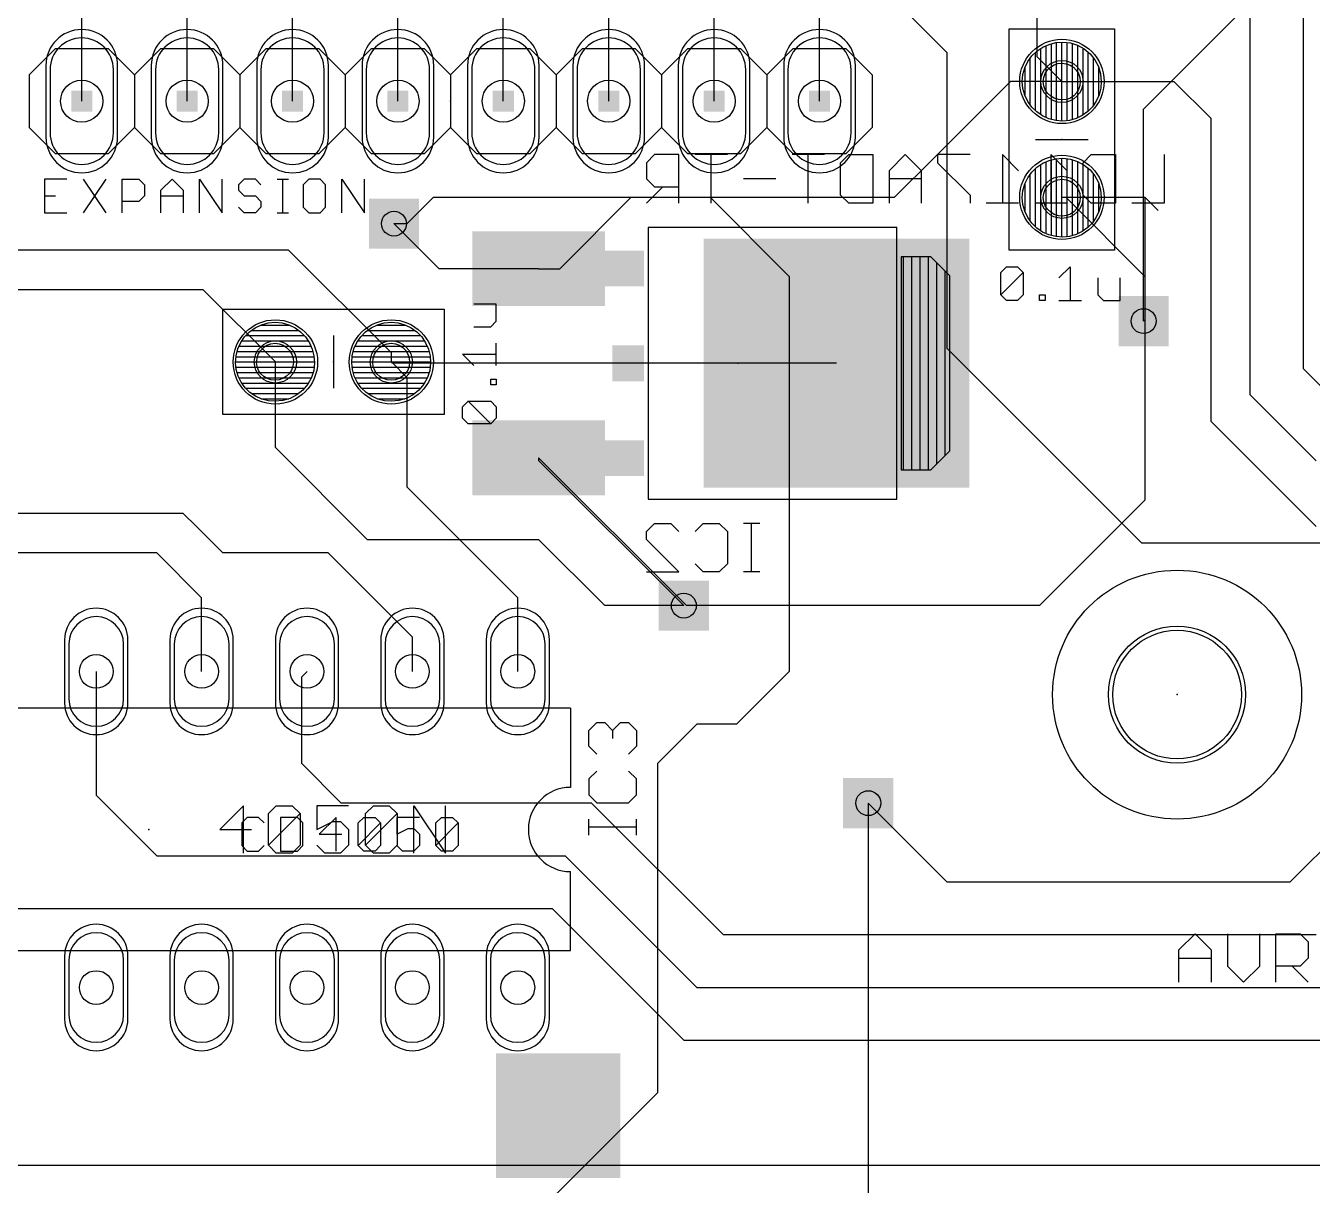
# Model space of a CAD drawing. Extents: x 103 to 286, y -140 to -65.
# Drawn here: x 144.48 to 175.48, y -114.94 to -86.99 of the extents above; entities that cross this region are included whole.
import ezdxf

# ---------------------------------------------------------------- set-up
doc = ezdxf.new("R2010")
doc.units = 0
for name, color, linetype in [('1', 82, 'CONTINUOUS'), ('16', 175, 'CONTINUOUS'), ('17', 2, 'CONTINUOUS'), ('18', 2, 'CONTINUOUS'), ('20', 7, 'CONTINUOUS'), ('21', 253, 'CONTINUOUS'), ('22', 253, 'CONTINUOUS'), ('23', 7, 'CONTINUOUS'), ('24', 7, 'CONTINUOUS'), ('25', 253, 'CONTINUOUS'), ('26', 253, 'CONTINUOUS'), ('27', 253, 'CONTINUOUS'), ('28', 253, 'CONTINUOUS'), ('29', 253, 'CONTINUOUS'), ('30', 253, 'CONTINUOUS'), ('32', 253, 'CONTINUOUS'), ('39', 22, 'CONTINUOUS'), ('40', 175, 'CONTINUOUS'), ('44', 253, 'CONTINUOUS'), ('51', 253, 'CONTINUOUS'), ('52', 253, 'CONTINUOUS')]:
    doc.layers.add(name, color=color, linetype=linetype)

# ---------------------------------------------------------------- blocks, each defined once
blk = doc.blocks.new('ROUNDP')
blk.add_circle((0, 0), 0.5)
blk = doc.blocks.new('RECT')
blk.add_solid([(-0.5, -0.5), (0.5, -0.5), (-0.5, 0.5), (0.5, 0.5)])
blk = doc.blocks.new('LONGP100')
blk.add_lwpolyline([(-0.5, -0.5), (0.5, -0.5, 1), (0.5, 0.5), (-0.5, 0.5, 1)], format="xyb", close=True)
blk = doc.blocks.new('SQUAREV')
blk.add_solid([(-0.5, -0.5), (0.5, -0.5), (-0.5, 0.5), (0.5, 0.5)])

msp = doc.modelspace()

# ---------------------------------------------------------------- linework, layer by layer
at = {"layer": '1'}
for p, q in [((166.685, -87.6351), (165.034, -85.9841)), ((171.4183, -88.9952), (174.0217, -86.3918)), ((166.685, -94.7674), (166.685, -87.6351)), ((171.4183, -94.107), (171.4183, -88.9952)), ((153.67, -91.7575), (154.305, -91.1225)), ((154.305, -91.1225), (160.9725, -91.1225)), ((160.9725, -91.1225), (162.8775, -93.0275)), ((153.3525, -91.7575), (153.67, -91.7575)), ((162.8775, -93.0275), (162.8775, -102.5525)), ((171.3738, -99.4562), (166.685, -94.7674)), ((150.495, -97.155), (150.495, -95.0913)), ((152.7175, -99.3775), (150.495, -97.155)), ((148.2725, -98.7425), (133.6675, -98.7425)), ((148.59, -99.06), (148.2725, -98.7425)), ((149.225, -99.695), (148.59, -99.06)), ((156.845, -99.3775), (152.7175, -99.3775)), ((158.4325, -100.965), (156.845, -99.3775)), ((195.9407, -99.4562), (171.3738, -99.4562)), ((147.6375, -99.695), (130.175, -99.695)), ((148.717, -100.7745), (147.6375, -99.695)), ((151.765, -99.695), (149.225, -99.695)), ((153.797, -101.727), (151.765, -99.695)), ((148.717, -102.5525), (148.717, -100.7745)), ((160.3375, -100.965), (158.4325, -100.965)), ((153.797, -102.5525), (153.797, -101.727)), ((162.8775, -102.5525), (161.6075, -103.8225)), ((160.655, -103.8225), (159.7025, -104.775)), ((161.6075, -103.8225), (160.655, -103.8225)), ((159.7025, -104.775), (159.7025, -112.7125)), ((164.7825, -105.7275), (164.7825, -116.5225)), ((159.7025, -112.7125), (148.59, -123.825))]:
    msp.add_line(p, q, dxfattribs=at)
at = {"layer": '16'}
for p, q in [((175.26, -75.565), (175.26, -95.25)), ((173.99, -95.885), (173.99, -81.915)), ((168.8465, -84.8678), (168.8465, -87.7253)), ((145.8278, -88.8047), (145.8278, -85.0265)), ((148.3678, -88.8047), (148.3678, -85.0265)), ((150.9078, -88.8047), (150.9078, -85.0265)), ((153.4478, -88.8047), (153.4478, -85.0265)), ((155.9878, -88.8047), (155.9878, -85.0265)), ((158.5277, -88.8047), (158.5277, -85.0265)), ((161.0678, -88.8047), (161.0678, -85.0265)), ((163.6078, -88.8047), (163.6078, -85.0265)), ((168.8465, -87.7253), (169.4497, -88.3285)), ((168.2115, -88.3285), (166.37, -90.17)), ((169.4497, -88.3285), (168.2115, -88.3285)), ((169.4497, -88.3285), (172.1485, -88.3285)), ((172.1485, -88.3285), (173.0375, -89.2175)), ((173.0375, -89.2175), (173.0375, -96.52)), ((165.4175, -91.1225), (166.37, -90.17)), ((157.347, -92.843), (159.0675, -91.1225)), ((159.0675, -91.1225), (165.4175, -91.1225)), ((169.4497, -91.1225), (171.45, -91.1225)), ((169.4497, -91.1225), (169.545, -91.1225)), ((169.545, -91.1225), (171.45, -93.0275)), ((171.45, -91.1225), (171.7675, -91.44)), ((171.45, -91.1225), (171.45, -94.0753)), ((154.438, -92.843), (153.3525, -91.7575)), ((150.8125, -92.3925), (141.9225, -92.3925)), ((153.289, -94.869), (150.8125, -92.3925)), ((156.8393, -92.843), (154.438, -92.843)), ((156.8393, -92.843), (157.347, -92.843)), ((171.45, -93.0275), (171.45, -98.425)), ((138.43, -93.345), (148.7488, -93.345)), ((148.7488, -93.345), (150.495, -95.0913)), ((171.45, -94.0753), (171.4183, -94.107)), ((153.289, -95.0913), (153.289, -94.869)), ((153.3208, -95.123), (153.289, -95.0913)), ((153.67, -95.4723), (153.289, -95.0913)), ((164.0192, -95.123), (153.3208, -95.123)), ((153.67, -98.1075), (153.67, -95.4723)), ((175.26, -95.25), (176.2125, -96.2025)), ((174.3075, -96.2025), (173.99, -95.885)), ((175.5775, -97.4725), (174.3075, -96.2025)), ((173.0375, -96.52), (175.5775, -99.06)), ((160.4013, -100.965), (156.8393, -97.403)), ((156.8393, -97.403), (156.8393, -97.4668)), ((156.8393, -97.4668), (160.3375, -100.965)), ((156.337, -100.7745), (153.67, -98.1075)), ((171.45, -98.425), (168.91, -100.965)), ((156.337, -102.5525), (156.337, -100.7745)), ((168.91, -100.965), (160.4013, -100.965)), ((146.177, -102.5525), (146.177, -105.537)), ((151.13, -102.6795), (151.257, -102.5525)), ((151.13, -104.775), (151.13, -102.6795)), ((152.0825, -105.7275), (151.13, -104.775)), ((177.165, -105.41), (174.9425, -107.6325)), ((146.177, -105.537), (147.6375, -106.9975)), ((158.115, -105.7275), (152.0825, -105.7275)), ((161.29, -108.9025), (158.115, -105.7275)), ((166.6875, -107.6325), (164.7825, -105.7275)), ((147.6375, -106.9975), (157.48, -106.9975)), ((157.48, -106.9975), (160.655, -110.1725)), ((174.9425, -107.6325), (166.6875, -107.6325)), ((141.9225, -108.2675), (157.1625, -108.2675)), ((157.1625, -108.2675), (160.3375, -111.4425)), ((175.5775, -108.9025), (161.29, -108.9025)), ((160.655, -110.1725), (176.8475, -110.1725)), ((160.3375, -111.4425), (179.705, -111.4425))]:
    msp.add_line(p, q, dxfattribs=at)
at = {"layer": '20'}
msp.add_circle((172.2247, -103.1113), 1.55, dxfattribs=at)
at = {"layer": '21'}
for p, q in [((168.1798, -92.3925), (168.1798, -87.0585)), ((168.1798, -87.0585), (170.7198, -87.0585)), ((170.7198, -87.0585), (170.7198, -92.3925)), ((145.1928, -87.5348), (144.5577, -88.1698)), ((145.1928, -87.5348), (146.4627, -87.5348)), ((146.4627, -87.5348), (147.0978, -88.1698)), ((147.0978, -88.1698), (147.7328, -87.5348)), ((147.7328, -87.5348), (149.0028, -87.5348)), ((149.0028, -87.5348), (149.6378, -88.1698)), ((149.6378, -88.1698), (150.2728, -87.5348)), ((150.2728, -87.5348), (151.5428, -87.5348)), ((151.5428, -87.5348), (152.1778, -88.1698)), ((152.8127, -87.5348), (152.1778, -88.1698)), ((152.8127, -87.5348), (154.0828, -87.5348)), ((154.0828, -87.5348), (154.7177, -88.1698)), ((154.7177, -88.1698), (155.3528, -87.5348)), ((155.3528, -87.5348), (156.6227, -87.5348)), ((156.6227, -87.5348), (157.2578, -88.1698)), ((157.2578, -88.1698), (157.8928, -87.5348)), ((157.8928, -87.5348), (159.1628, -87.5348)), ((159.1628, -87.5348), (159.7978, -88.1698)), ((160.4327, -87.5348), (159.7978, -88.1698)), ((160.4327, -87.5348), (161.7028, -87.5348)), ((161.7028, -87.5348), (162.3377, -88.1698)), ((162.9728, -87.5348), (162.3377, -88.1698)), ((162.9728, -87.5348), (164.2428, -87.5348)), ((164.2428, -87.5348), (164.8778, -88.1698)), ((144.5577, -88.1698), (144.5577, -89.4398)), ((147.0978, -88.1698), (147.0978, -89.4398)), ((149.6378, -88.1698), (149.6378, -89.4398)), ((152.1778, -88.1698), (152.1778, -89.4398)), ((154.7177, -88.1698), (154.7177, -89.4398)), ((157.2578, -88.1698), (157.2578, -89.4398)), ((159.7978, -88.1698), (159.7978, -89.4398)), ((162.3377, -88.1698), (162.3377, -89.4398)), ((164.8778, -88.1698), (164.8778, -89.4398)), ((144.5577, -89.4398), (145.1928, -90.0748)), ((147.0978, -89.4398), (146.4627, -90.0748)), ((147.7328, -90.0748), (147.0978, -89.4398)), ((149.6378, -89.4398), (149.0028, -90.0748)), ((150.2728, -90.0748), (149.6378, -89.4398)), ((152.1778, -89.4398), (151.5428, -90.0748)), ((152.1778, -89.4398), (152.8127, -90.0748)), ((154.7177, -89.4398), (154.0828, -90.0748)), ((155.3528, -90.0748), (154.7177, -89.4398)), ((157.2578, -89.4398), (156.6227, -90.0748)), ((157.8928, -90.0748), (157.2578, -89.4398)), ((159.7978, -89.4398), (159.1628, -90.0748)), ((159.7978, -89.4398), (160.4327, -90.0748)), ((162.3377, -89.4398), (161.7028, -90.0748)), ((162.3377, -89.4398), (162.9728, -90.0748)), ((164.8778, -89.4398), (164.2428, -90.0748)), ((168.8148, -89.7255), (170.0848, -89.7255)), ((146.4627, -90.0748), (145.1928, -90.0748)), ((149.0028, -90.0748), (147.7328, -90.0748)), ((151.5428, -90.0748), (150.2728, -90.0748)), ((154.0828, -90.0748), (152.8127, -90.0748)), ((156.6227, -90.0748), (155.3528, -90.0748)), ((159.1628, -90.0748), (157.8928, -90.0748)), ((161.7028, -90.0748), (160.4327, -90.0748)), ((164.2428, -90.0748), (162.9728, -90.0748)), ((145.4697, -90.6824), (144.9273, -90.6824)), ((144.9273, -90.6824), (144.9273, -91.4959)), ((145.8628, -90.6824), (146.4052, -91.4959)), ((146.4052, -90.6824), (145.8628, -91.4959)), ((146.7984, -91.4959), (146.7984, -90.6824)), ((146.7984, -90.6824), (147.2051, -90.6824)), ((147.2051, -90.6824), (147.3407, -90.818)), ((147.3407, -90.818), (147.3407, -91.0891)), ((147.7339, -90.9536), (148.005, -90.6824)), ((148.005, -90.6824), (148.2762, -90.9536)), ((148.6694, -91.4959), (148.6694, -90.6824)), ((148.6694, -90.6824), (149.2117, -91.4959)), ((149.2117, -91.4959), (149.2117, -90.6824)), ((149.7405, -90.6824), (149.6049, -90.818)), ((149.6049, -90.818), (149.6049, -90.9536)), ((150.0117, -90.6824), (149.7405, -90.6824)), ((150.1472, -90.818), (150.0117, -90.6824)), ((150.5404, -90.6824), (150.8116, -90.6824)), ((150.676, -91.4959), (150.676, -90.6824)), ((151.2997, -90.6824), (151.1641, -90.818)), ((151.1641, -90.818), (151.1641, -91.3603)), ((151.5709, -90.6824), (151.2997, -90.6824)), ((151.7064, -90.818), (151.5709, -90.6824)), ((151.7064, -91.3603), (151.7064, -90.818)), ((152.0996, -91.4959), (152.0996, -90.6824)), ((152.0996, -90.6824), (152.642, -91.4959)), ((152.642, -91.4959), (152.642, -90.6824)), ((144.9273, -91.0891), (145.1985, -91.0891)), ((147.3407, -91.0891), (147.2051, -91.2247)), ((147.7339, -91.4959), (147.7339, -90.9536)), ((147.7339, -91.0891), (148.2762, -91.0891)), ((148.2762, -90.9536), (148.2762, -91.4959)), ((149.6049, -90.9536), (149.7405, -91.0891)), ((149.7405, -91.0891), (150.0117, -91.0891)), ((150.0117, -91.0891), (150.1472, -91.2247)), ((147.2051, -91.2247), (146.7984, -91.2247)), ((149.7405, -91.4959), (149.6049, -91.3603)), ((150.1472, -91.3603), (150.0117, -91.4959)), ((150.1472, -91.2247), (150.1472, -91.3603)), ((151.1641, -91.3603), (151.2997, -91.4959)), ((151.5709, -91.4959), (151.7064, -91.3603)), ((144.9273, -91.4959), (145.4697, -91.4959)), ((150.0117, -91.4959), (149.7405, -91.4959)), ((150.5404, -91.4959), (150.8116, -91.4959)), ((151.2997, -91.4959), (151.5709, -91.4959)), ((170.7198, -92.3925), (168.1798, -92.3925)), ((167.9753, -92.9312), (168.1109, -92.7957)), ((167.9753, -93.4736), (167.9753, -92.9312)), ((167.9753, -93.4736), (168.5176, -92.9312)), ((168.1109, -92.7957), (168.382, -92.7957)), ((168.382, -92.7957), (168.5176, -92.9312)), ((168.5176, -92.9312), (168.5176, -93.4736)), ((169.3786, -93.0668), (169.6497, -92.7957)), ((169.6497, -92.7957), (169.6497, -93.6092)), ((170.3141, -93.0668), (170.3141, -93.4736)), ((170.8564, -93.6092), (170.8564, -93.0668)), ((168.1109, -93.6092), (167.9753, -93.4736)), ((168.382, -93.6092), (168.1109, -93.6092)), ((168.5176, -93.4736), (168.382, -93.6092)), ((168.9108, -93.6092), (168.9108, -93.4736)), ((168.9108, -93.4736), (169.0464, -93.4736)), ((169.0464, -93.6092), (168.9108, -93.6092)), ((169.0464, -93.4736), (169.0464, -93.6092)), ((169.3786, -93.6092), (169.9209, -93.6092)), ((170.3141, -93.4736), (170.4497, -93.6092)), ((170.4497, -93.6092), (170.8564, -93.6092)), ((149.225, -93.8213), (154.559, -93.8213)), ((149.225, -96.3612), (149.225, -93.8213)), ((154.559, -93.8213), (154.559, -96.3612)), ((155.8188, -93.6998), (155.2765, -93.6998)), ((155.8188, -94.1066), (155.8188, -93.6998)), ((155.2765, -94.2422), (155.6833, -94.2422)), ((155.6833, -94.2422), (155.8188, -94.1066)), ((151.892, -94.4563), (151.892, -95.7263)), ((155.8188, -95.1777), (155.8188, -94.6354)), ((155.2765, -95.1777), (155.0053, -94.9065)), ((155.0053, -94.9065), (155.8188, -94.9065)), ((155.6833, -95.6454), (155.6833, -95.5099)), ((155.6833, -95.5099), (155.8188, -95.5099)), ((155.8188, -95.6454), (155.6833, -95.6454)), ((155.8188, -95.5099), (155.8188, -95.6454)), ((155.0053, -96.1742), (155.1409, -96.0386)), ((155.1409, -96.0386), (155.6833, -96.0386)), ((155.6833, -96.581), (155.1409, -96.0386)), ((155.6833, -96.0386), (155.8188, -96.1742)), ((154.559, -96.3612), (149.225, -96.3612)), ((155.0053, -96.4454), (155.0053, -96.1742)), ((155.8188, -96.1742), (155.8188, -96.4454)), ((155.1409, -96.581), (155.0053, -96.4454)), ((155.6833, -96.581), (155.1409, -96.581)), ((155.8188, -96.4454), (155.6833, -96.581)), ((157.607, -103.4415), (137.287, -103.4415)), ((157.607, -103.4415), (157.607, -105.3465)), ((149.8178, -106.0697), (149.6822, -106.2053)), ((149.6822, -106.2053), (149.6822, -106.7476)), ((150.0889, -106.0697), (149.8178, -106.0697)), ((150.2245, -106.2053), (150.0889, -106.0697)), ((150.6177, -106.0697), (150.6177, -106.8832)), ((151.0245, -106.0697), (150.6177, -106.0697)), ((151.16, -106.2053), (151.0245, -106.0697)), ((151.16, -106.7476), (151.16, -106.2053)), ((151.96, -106.0697), (151.5532, -106.4765)), ((151.96, -106.8832), (151.96, -106.0697)), ((152.4888, -106.2053), (152.6243, -106.0697)), ((152.4888, -106.7476), (152.4888, -106.2053)), ((152.4888, -106.7476), (153.0311, -106.2053)), ((152.6243, -106.0697), (152.8955, -106.0697)), ((152.8955, -106.0697), (153.0311, -106.2053)), ((153.0311, -106.2053), (153.0311, -106.7476)), ((153.9666, -106.0697), (153.4243, -106.0697)), ((153.4243, -106.0697), (153.4243, -106.4765)), ((153.4243, -106.4765), (153.6954, -106.3409)), ((153.6954, -106.3409), (153.831, -106.3409)), ((153.831, -106.3409), (153.9666, -106.4765)), ((154.3598, -106.2053), (154.4954, -106.0697)), ((154.3598, -106.7476), (154.3598, -106.2053)), ((154.3598, -106.7476), (154.9021, -106.2053)), ((154.4954, -106.0697), (154.7665, -106.0697)), ((154.7665, -106.0697), (154.9021, -106.2053)), ((154.9021, -106.2053), (154.9021, -106.7476)), ((151.5532, -106.4765), (152.0956, -106.4765)), ((153.9666, -106.4765), (153.9666, -106.7476)), ((149.6822, -106.7476), (149.8178, -106.8832)), ((149.8178, -106.8832), (150.0889, -106.8832)), ((150.0889, -106.8832), (150.2245, -106.7476)), ((150.6177, -106.8832), (151.0245, -106.8832)), ((151.0245, -106.8832), (151.16, -106.7476)), ((152.6243, -106.8832), (152.4888, -106.7476)), ((152.8955, -106.8832), (152.6243, -106.8832)), ((153.0311, -106.7476), (152.8955, -106.8832)), ((153.5599, -106.8832), (153.4243, -106.7476)), ((153.831, -106.8832), (153.5599, -106.8832)), ((153.9666, -106.7476), (153.831, -106.8832)), ((154.4954, -106.8832), (154.3598, -106.7476)), ((154.7665, -106.8832), (154.4954, -106.8832)), ((154.9021, -106.7476), (154.7665, -106.8832)), ((157.607, -109.2835), (157.607, -107.3785)), ((137.287, -109.2835), (157.607, -109.2835)), ((221.0093, -114.4618), (126.6093, -114.4618))]:
    msp.add_line(p, q, dxfattribs=at)
msp.add_arc((157.607, -106.3625), 1.016, 90, 270, dxfattribs=at)
at = {"layer": '22'}
for p, q in [((165.4746, -91.8464), (159.4803, -91.846)), ((159.4803, -91.846), (159.4803, -98.4)), ((159.4803, -98.4), (165.4746, -98.3996))]:
    msp.add_line(p, q, dxfattribs=at)
at = {"layer": '23'}
for p in [(154.7177, -88.8047), (169.4497, -89.7255), (151.892, -95.0913), (172.2247, -103.1113), (147.447, -106.3625)]:
    msp.add_point(p, dxfattribs=at)
at = {"layer": '24'}
msp.add_point((161.6393, -95.123), dxfattribs=at)
at = {"layer": '25'}
for p, q in [((158.0505, -103.9754), (158.2412, -103.7848)), ((158.2412, -103.7848), (158.4318, -103.7848)), ((158.4318, -103.7848), (158.6225, -103.9754)), ((158.6225, -103.9754), (158.8132, -103.7848)), ((158.8132, -103.7848), (159.0038, -103.7848)), ((159.0038, -103.7848), (159.1945, -103.9754)), ((158.0505, -104.3567), (158.0505, -103.9754)), ((158.6225, -103.9754), (158.6225, -104.1661)), ((159.1945, -103.9754), (159.1945, -104.3567)), ((158.2412, -104.5474), (158.0505, -104.3567)), ((159.1945, -104.3567), (159.0038, -104.5474)), ((158.2412, -104.9541), (158.0505, -105.1448)), ((159.1945, -105.1448), (159.0038, -104.9541)), ((158.0505, -105.1448), (158.0505, -105.5261)), ((159.1945, -105.5261), (159.1945, -105.1448)), ((158.0505, -105.5261), (158.2412, -105.7168)), ((158.2412, -105.7168), (159.0038, -105.7168)), ((159.0038, -105.7168), (159.1945, -105.5261)), ((158.0505, -106.4964), (158.0505, -106.1151)), ((159.1945, -106.3057), (158.0505, -106.3057)), ((159.1945, -106.4964), (159.1945, -106.1151))]:
    msp.add_line(p, q, dxfattribs=at)
at = {"layer": '26'}
for p, q in [((159.4383, -99.1777), (159.6332, -98.9828)), ((159.4383, -99.3726), (159.4383, -99.1777)), ((159.6332, -98.9828), (160.023, -98.9828)), ((160.023, -98.9828), (160.2179, -99.1777)), ((160.6077, -99.1777), (160.8026, -98.9828)), ((160.8026, -98.9828), (161.1924, -98.9828)), ((161.1924, -98.9828), (161.3872, -99.1777)), ((161.3872, -99.1777), (161.3872, -99.9573)), ((162.1668, -98.9828), (161.7771, -98.9828)), ((161.972, -100.1522), (161.972, -98.9828)), ((160.2179, -100.1522), (159.4383, -99.3726)), ((160.8026, -100.1522), (160.6077, -99.9573)), ((161.3872, -99.9573), (161.1924, -100.1522)), ((159.4383, -100.1522), (160.2179, -100.1522)), ((161.1924, -100.1522), (160.8026, -100.1522)), ((162.1668, -100.1522), (161.7771, -100.1522))]:
    msp.add_line(p, q, dxfattribs=at)
at = {"layer": '27'}
for p, q in [((149.7285, -105.79), (149.1565, -106.362)), ((149.7285, -106.934), (149.7285, -105.79)), ((150.3259, -105.9807), (150.5166, -105.79)), ((150.3259, -106.7433), (150.3259, -105.9807)), ((150.3259, -106.7433), (151.0885, -105.9807)), ((150.5166, -105.79), (150.8979, -105.79)), ((150.8979, -105.79), (151.0885, -105.9807)), ((151.0885, -105.9807), (151.0885, -106.7433)), ((152.2579, -105.79), (151.4953, -105.79)), ((151.4953, -105.79), (151.4953, -106.362)), ((152.6647, -105.9807), (152.8554, -105.79)), ((152.6647, -106.7433), (152.6647, -105.9807)), ((152.6647, -106.7433), (153.4273, -105.9807)), ((152.8554, -105.79), (153.2367, -105.79)), ((153.2367, -105.79), (153.4273, -105.9807)), ((153.4273, -105.9807), (153.4273, -106.7433)), ((153.8341, -106.934), (153.8341, -105.79)), ((153.8341, -105.79), (154.5967, -106.934)), ((154.5967, -106.934), (154.5967, -105.79)), ((151.4953, -106.362), (151.8766, -106.1714)), ((151.8766, -106.1714), (152.0673, -106.1714)), ((152.0673, -106.1714), (152.2579, -106.362)), ((149.1565, -106.362), (149.9192, -106.362)), ((152.2579, -106.362), (152.2579, -106.7433)), ((150.5166, -106.934), (150.3259, -106.7433)), ((150.8979, -106.934), (150.5166, -106.934)), ((151.0885, -106.7433), (150.8979, -106.934)), ((151.686, -106.934), (151.4953, -106.7433)), ((152.0673, -106.934), (151.686, -106.934)), ((152.2579, -106.7433), (152.0673, -106.934)), ((152.8554, -106.934), (152.6647, -106.7433)), ((153.2367, -106.934), (152.8554, -106.934)), ((153.4273, -106.7433), (153.2367, -106.934)), ((172.2693, -109.2659), (172.6591, -108.8761)), ((172.6591, -108.8761), (173.0489, -109.2659)), ((173.4387, -108.8761), (173.4387, -109.6557)), ((174.2183, -109.6557), (174.2183, -108.8761)), ((174.6081, -110.0455), (174.6081, -108.8761)), ((174.6081, -108.8761), (175.1928, -108.8761)), ((175.1928, -108.8761), (175.3877, -109.071)), ((175.3877, -109.071), (175.3877, -109.4608)), ((172.2693, -110.0455), (172.2693, -109.2659)), ((173.0489, -109.2659), (173.0489, -110.0455)), ((172.2693, -109.4608), (173.0489, -109.4608)), ((173.4387, -109.6557), (173.8285, -110.0455)), ((173.8285, -110.0455), (174.2183, -109.6557)), ((175.1928, -109.6557), (174.6081, -109.6557)), ((174.9979, -109.6557), (175.3877, -110.0455)), ((175.3877, -109.4608), (175.1928, -109.6557))]:
    msp.add_line(p, q, dxfattribs=at)
at = {"layer": '28'}
for p, q in [((159.6332, -90.0928), (159.4383, -90.2877)), ((160.2179, -90.0928), (159.6332, -90.0928)), ((160.2179, -91.2622), (160.2179, -90.0928)), ((161.3873, -90.0928), (160.6077, -90.0928)), ((160.9975, -91.2622), (160.9975, -90.0928)), ((163.7261, -90.0928), (162.9465, -90.0928)), ((163.3363, -91.2622), (163.3363, -90.0928)), ((164.1159, -90.2877), (164.3108, -90.0928)), ((164.3108, -90.0928), (164.8955, -90.0928)), ((164.8955, -90.0928), (164.8955, -91.2622)), ((165.6751, -90.0928), (165.2853, -90.4826)), ((166.0649, -90.4826), (165.6751, -90.0928)), ((167.2343, -90.0928), (166.4547, -90.0928)), ((166.4547, -90.0928), (166.4547, -90.2877)), ((168.4037, -90.4826), (168.0139, -90.0928)), ((168.0139, -90.0928), (168.0139, -91.2622)), ((169.573, -90.4826), (169.1833, -90.0928)), ((169.1833, -90.0928), (169.1833, -91.2622)), ((169.9629, -90.2877), (170.1578, -90.0928)), ((170.1578, -90.0928), (170.7424, -90.0928)), ((170.7424, -90.0928), (170.7424, -91.2622)), ((171.9118, -90.0928), (171.9118, -91.2622)), ((159.4383, -90.2877), (159.4383, -90.6775)), ((164.1159, -91.0673), (164.1159, -90.2877)), ((165.2853, -90.4826), (165.2853, -91.2622)), ((166.0649, -91.2622), (166.0649, -90.4826)), ((166.4547, -90.2877), (167.2343, -91.0673)), ((169.9629, -91.0673), (169.9629, -90.2877)), ((159.4383, -90.6775), (159.6332, -90.8724)), ((162.5567, -90.6775), (161.7771, -90.6775)), ((166.0649, -90.6775), (165.2853, -90.6775)), ((159.8281, -90.8724), (159.4383, -91.2622)), ((159.6332, -90.8724), (160.2179, -90.8724)), ((164.3108, -91.2622), (164.1159, -91.0673)), ((167.2343, -91.0673), (167.2343, -91.2622)), ((170.1578, -91.2622), (169.9629, -91.0673)), ((164.8955, -91.2622), (164.3108, -91.2622)), ((168.4037, -91.2622), (167.6241, -91.2622)), ((169.573, -91.2622), (168.7935, -91.2622)), ((170.7424, -91.2622), (170.1578, -91.2622)), ((171.9118, -91.2622), (171.1322, -91.2622))]:
    msp.add_line(p, q, dxfattribs=at)
at = {"layer": '29'}
for p, q in [((169.1006, -88.0524), (169.1729, -87.9824)), ((169.1729, -87.9824), (169.2591, -87.9303)), ((169.1958, -88.6935), (169.1958, -87.9686)), ((169.2591, -87.9303), (169.3546, -87.8987)), ((169.3228, -88.7535), (169.3228, -87.9092)), ((169.3546, -87.8987), (169.4549, -87.8891)), ((169.4497, -88.7742), (169.4497, -87.8896)), ((169.4549, -87.8891), (169.5523, -87.9009)), ((169.5523, -87.9009), (169.6446, -87.9341)), ((169.5768, -88.7566), (169.5768, -87.9097)), ((169.6446, -87.9341), (169.7272, -87.987)), ((169.7038, -88.6942), (169.7038, -87.972)), ((169.7272, -87.987), (169.796, -88.057)), ((168.9977, -88.331), (169.0107, -88.2312)), ((169.0117, -88.4322), (168.9977, -88.331)), ((169.0107, -88.2312), (169.0456, -88.1367)), ((169.0456, -88.1367), (169.1006, -88.0524)), ((169.0687, -88.5592), (169.0687, -88.1012)), ((169.796, -88.057), (169.8475, -88.1405)), ((169.8307, -88.5539), (169.8307, -88.1133)), ((169.8475, -88.1405), (169.8791, -88.2334)), ((169.8791, -88.2334), (169.8893, -88.331)), ((169.8893, -88.331), (169.8806, -88.4279)), ((169.0478, -88.5277), (169.0117, -88.4322)), ((169.1043, -88.6128), (169.0478, -88.5277)), ((169.1783, -88.6831), (169.1043, -88.6128)), ((169.8008, -88.604), (169.7337, -88.6744)), ((169.8507, -88.5205), (169.8008, -88.604)), ((169.8806, -88.4279), (169.8507, -88.5205)), ((169.2661, -88.7353), (169.1783, -88.6831)), ((169.3633, -88.7666), (169.2661, -88.7353)), ((169.4651, -88.7755), (169.3633, -88.7666)), ((169.5615, -88.7624), (169.4651, -88.7755)), ((169.6525, -88.7281), (169.5615, -88.7624)), ((169.7337, -88.6744), (169.6525, -88.7281)), ((169.1006, -90.8515), (169.1729, -90.7815)), ((169.1729, -90.7815), (169.2591, -90.7294)), ((169.1958, -91.4926), (169.1958, -90.7677)), ((169.2591, -90.7294), (169.3546, -90.6978)), ((169.3228, -91.5526), (169.3228, -90.7083)), ((169.3546, -90.6978), (169.4549, -90.6882)), ((169.4497, -91.5733), (169.4497, -90.6887)), ((169.4549, -90.6882), (169.5523, -90.7)), ((169.5523, -90.7), (169.6446, -90.7332)), ((169.5768, -91.5557), (169.5768, -90.7088)), ((169.6446, -90.7332), (169.7272, -90.7861)), ((169.7038, -91.4933), (169.7038, -90.7711)), ((169.7272, -90.7861), (169.796, -90.8561)), ((168.9977, -91.1301), (169.0107, -91.0303)), ((169.0117, -91.2313), (168.9977, -91.1301)), ((169.0107, -91.0303), (169.0456, -90.9358)), ((169.0456, -90.9358), (169.1006, -90.8515)), ((169.0687, -91.3583), (169.0687, -90.9003)), ((169.796, -90.8561), (169.8475, -90.9396)), ((169.8307, -91.353), (169.8307, -90.9124)), ((169.8475, -90.9396), (169.8791, -91.0325)), ((169.8791, -91.0325), (169.8893, -91.1301)), ((169.8893, -91.1301), (169.8806, -91.227)), ((169.0478, -91.3268), (169.0117, -91.2313)), ((169.1043, -91.4119), (169.0478, -91.3268)), ((169.1783, -91.4822), (169.1043, -91.4119)), ((169.8008, -91.4031), (169.7337, -91.4735)), ((169.8507, -91.3196), (169.8008, -91.4031)), ((169.8806, -91.227), (169.8507, -91.3196)), ((169.2661, -91.5344), (169.1783, -91.4822)), ((169.3633, -91.5657), (169.2661, -91.5344)), ((169.4651, -91.5746), (169.3633, -91.5657)), ((169.5615, -91.5615), (169.4651, -91.5746)), ((169.6525, -91.5272), (169.5615, -91.5615)), ((169.7337, -91.4735), (169.6525, -91.5272)), ((150.0831, -94.9076), (150.1353, -94.8198)), ((150.1249, -94.8373), (150.8498, -94.8373)), ((150.1353, -94.8198), (150.2056, -94.7458)), ((150.2056, -94.7458), (150.2907, -94.6893)), ((150.2592, -94.7103), (150.7172, -94.7103)), ((150.2907, -94.6893), (150.3862, -94.6532)), ((150.3862, -94.6532), (150.4874, -94.6393)), ((150.4874, -94.6393), (150.5872, -94.6522)), ((150.5872, -94.6522), (150.6817, -94.6871)), ((150.6817, -94.6871), (150.766, -94.7421)), ((150.766, -94.7421), (150.836, -94.8144)), ((150.836, -94.8144), (150.8881, -94.9006)), ((152.8822, -94.9076), (152.9344, -94.8198)), ((152.924, -94.8373), (153.6489, -94.8373)), ((152.9344, -94.8198), (153.0047, -94.7458)), ((153.0047, -94.7458), (153.0898, -94.6893)), ((153.0583, -94.7103), (153.5163, -94.7103)), ((153.0898, -94.6893), (153.1853, -94.6532)), ((153.1853, -94.6532), (153.2865, -94.6393)), ((153.2865, -94.6393), (153.3863, -94.6522)), ((153.3863, -94.6522), (153.4808, -94.6871)), ((153.4808, -94.6871), (153.5651, -94.7421)), ((153.5651, -94.7421), (153.6351, -94.8144)), ((153.6351, -94.8144), (153.6872, -94.9006)), ((150.0429, -95.1065), (150.0518, -95.0048)), ((150.056, -95.203), (150.0429, -95.1065)), ((150.0442, -95.0913), (150.9288, -95.0913)), ((150.0518, -95.0048), (150.0831, -94.9076)), ((150.0649, -94.9643), (150.9092, -94.9643)), ((150.8881, -94.9006), (150.9197, -94.9961)), ((150.9293, -95.0964), (150.9175, -95.1938)), ((150.9197, -94.9961), (150.9293, -95.0964)), ((152.842, -95.1065), (152.8509, -95.0048)), ((152.8551, -95.203), (152.842, -95.1065)), ((152.8433, -95.0913), (153.7279, -95.0913)), ((152.8509, -95.0048), (152.8822, -94.9076)), ((152.864, -94.9643), (153.7083, -94.9643)), ((153.6872, -94.9006), (153.7188, -94.9961)), ((153.7284, -95.0964), (153.7166, -95.1938)), ((153.7188, -94.9961), (153.7284, -95.0964)), ((150.0903, -95.294), (150.056, -95.203)), ((150.0618, -95.2182), (150.9087, -95.2182)), ((150.144, -95.3752), (150.0903, -95.294)), ((150.1242, -95.3453), (150.8464, -95.3453)), ((150.2144, -95.4423), (150.144, -95.3752)), ((150.2979, -95.4922), (150.2144, -95.4423)), ((150.2645, -95.4723), (150.7051, -95.4723)), ((150.3905, -95.5221), (150.2979, -95.4922)), ((150.6779, -95.489), (150.585, -95.5206)), ((150.7614, -95.4375), (150.6779, -95.489)), ((150.8314, -95.3687), (150.7614, -95.4375)), ((150.8843, -95.2861), (150.8314, -95.3687)), ((150.9175, -95.1938), (150.8843, -95.2861)), ((152.8894, -95.294), (152.8551, -95.203)), ((152.8609, -95.2182), (153.7078, -95.2182)), ((152.9431, -95.3752), (152.8894, -95.294)), ((152.9233, -95.3453), (153.6455, -95.3453)), ((153.0135, -95.4423), (152.9431, -95.3752)), ((153.097, -95.4922), (153.0135, -95.4423)), ((153.0636, -95.4723), (153.5042, -95.4723)), ((153.1896, -95.5221), (153.097, -95.4922)), ((153.477, -95.489), (153.3841, -95.5206)), ((153.5605, -95.4375), (153.477, -95.489)), ((153.6305, -95.3687), (153.5605, -95.4375)), ((153.6834, -95.2861), (153.6305, -95.3687)), ((153.7166, -95.1938), (153.6834, -95.2861)), ((150.4874, -95.5307), (150.3905, -95.5221)), ((150.585, -95.5206), (150.4874, -95.5307)), ((153.2865, -95.5307), (153.1896, -95.5221)), ((153.3841, -95.5206), (153.2865, -95.5307))]:
    msp.add_line(p, q, dxfattribs=at)
msp.add_circle((172.2247, -103.1113), 1.6516, dxfattribs=at)
at = {"layer": '30'}
for p, q in [((169.1396, -87.4343), (169.3025, -87.3932)), ((169.1958, -89.2442), (169.1958, -87.4202)), ((169.3025, -87.3932), (169.4702, -87.381)), ((169.3228, -89.2725), (169.3228, -87.3917)), ((169.4497, -89.2821), (169.4497, -87.3825)), ((169.4702, -87.381), (169.6528, -87.401)), ((169.5768, -89.2724), (169.5768, -87.3927)), ((169.6528, -87.401), (169.8281, -87.4562)), ((169.7038, -89.2464), (169.7038, -87.417)), ((168.6283, -87.8509), (168.7267, -87.7146)), ((168.7267, -87.7146), (168.8472, -87.5975)), ((168.8148, -89.0355), (168.8148, -87.6291)), ((168.8472, -87.5975), (168.9863, -87.5032)), ((168.9418, -89.1312), (168.9418, -87.5334)), ((168.9863, -87.5032), (169.1396, -87.4343)), ((169.0687, -89.1983), (169.0687, -87.4661)), ((169.8281, -87.4562), (169.9892, -87.5446)), ((169.8307, -89.2021), (169.8307, -87.4577)), ((169.9578, -89.1359), (169.9578, -87.5273)), ((169.9892, -87.5446), (170.13, -87.6627)), ((170.0848, -89.04), (170.0848, -87.6247)), ((170.13, -87.6627), (170.245, -87.806)), ((168.5092, -88.1638), (168.5551, -88.0021)), ((168.5551, -88.0021), (168.6283, -87.8509)), ((168.5608, -88.6736), (168.5608, -87.9904)), ((168.6877, -88.896), (168.6877, -87.7685)), ((170.2117, -88.8977), (170.2117, -87.7646)), ((170.245, -87.806), (170.3299, -87.969)), ((170.3299, -87.969), (170.3813, -88.1454)), ((170.3388, -88.6648), (170.3388, -87.9995)), ((168.4922, -88.331), (168.5092, -88.1638)), ((168.5088, -88.4982), (168.4922, -88.331)), ((170.3813, -88.1454), (170.3973, -88.3285)), ((170.3973, -88.3285), (170.3851, -88.4923)), ((168.5542, -88.66), (168.5088, -88.4982)), ((168.627, -88.8114), (168.5542, -88.66)), ((170.3447, -88.6515), (170.2773, -88.8013)), ((170.3851, -88.4923), (170.3447, -88.6515)), ((168.725, -88.9479), (168.627, -88.8114)), ((168.8453, -89.0653), (168.725, -88.9479)), ((170.1849, -88.9371), (170.0703, -89.0548)), ((170.2773, -88.8013), (170.1849, -88.9371)), ((168.984, -89.16), (168.8453, -89.0653)), ((169.1372, -89.2292), (168.984, -89.16)), ((169.3, -89.2708), (169.1372, -89.2292)), ((169.4676, -89.2834), (169.3, -89.2708)), ((169.631, -89.2669), (169.4676, -89.2834)), ((169.7891, -89.2223), (169.631, -89.2669)), ((169.937, -89.1509), (169.7891, -89.2223)), ((170.0703, -89.0548), (169.937, -89.1509)), ((169.1396, -90.2334), (169.3025, -90.1923)), ((169.1958, -92.0433), (169.1958, -90.2193)), ((169.3025, -90.1923), (169.4702, -90.1801)), ((169.3228, -92.0716), (169.3228, -90.1908)), ((169.4497, -92.0812), (169.4497, -90.1816)), ((169.4702, -90.1801), (169.6528, -90.2001)), ((169.5768, -92.0715), (169.5768, -90.1917)), ((169.6528, -90.2001), (169.8281, -90.2553)), ((169.7038, -92.0455), (169.7038, -90.2161)), ((168.6283, -90.65), (168.7267, -90.5137)), ((168.7267, -90.5137), (168.8472, -90.3966)), ((168.8148, -91.8346), (168.8148, -90.4282)), ((168.8472, -90.3966), (168.9863, -90.3023)), ((168.9418, -91.9303), (168.9418, -90.3325)), ((168.9863, -90.3023), (169.1396, -90.2334)), ((169.0687, -91.9974), (169.0687, -90.2652)), ((169.8281, -90.2553), (169.9892, -90.3437)), ((169.8307, -92.0012), (169.8307, -90.2568)), ((169.9578, -91.935), (169.9578, -90.3264)), ((169.9892, -90.3437), (170.13, -90.4618)), ((170.0848, -91.8391), (170.0848, -90.4238)), ((170.13, -90.4618), (170.245, -90.6051)), ((168.5092, -90.9629), (168.5551, -90.8012)), ((168.5551, -90.8012), (168.6283, -90.65)), ((168.5608, -91.4727), (168.5608, -90.7895)), ((168.6877, -91.6951), (168.6877, -90.5676)), ((170.2117, -91.6968), (170.2117, -90.5637)), ((170.245, -90.6051), (170.3299, -90.7681)), ((170.3299, -90.7681), (170.3813, -90.9445)), ((170.3388, -91.4639), (170.3388, -90.7986)), ((168.4922, -91.1301), (168.5092, -90.9629)), ((168.5088, -91.2973), (168.4922, -91.1301)), ((170.3813, -90.9445), (170.3973, -91.1276)), ((170.3973, -91.1276), (170.3851, -91.2914)), ((168.5542, -91.4591), (168.5088, -91.2973)), ((168.627, -91.6105), (168.5542, -91.4591)), ((170.3447, -91.4506), (170.2773, -91.6004)), ((170.3851, -91.2914), (170.3447, -91.4506)), ((168.725, -91.747), (168.627, -91.6105)), ((168.8453, -91.8644), (168.725, -91.747)), ((170.1849, -91.7362), (170.0703, -91.8539)), ((170.2773, -91.6004), (170.1849, -91.7362)), ((168.984, -91.9591), (168.8453, -91.8644)), ((169.1372, -92.0283), (168.984, -91.9591)), ((169.3, -92.0699), (169.1372, -92.0283)), ((169.4676, -92.0825), (169.3, -92.0699)), ((169.631, -92.066), (169.4676, -92.0825)), ((169.7891, -92.0214), (169.631, -92.066)), ((169.937, -91.95), (169.7891, -92.0214)), ((170.0703, -91.8539), (169.937, -91.95)), ((150.007, -94.2685), (150.1584, -94.1957)), ((150.1448, -94.2023), (150.828, -94.2023)), ((150.1584, -94.1957), (150.3202, -94.1503)), ((150.3202, -94.1503), (150.4874, -94.1337)), ((150.4874, -94.1337), (150.6546, -94.1507)), ((150.6546, -94.1507), (150.8163, -94.1966)), ((150.8163, -94.1966), (150.9675, -94.2698)), ((152.8061, -94.2685), (152.9575, -94.1957)), ((152.9439, -94.2023), (153.6271, -94.2023)), ((152.9575, -94.1957), (153.1193, -94.1503)), ((153.1193, -94.1503), (153.2865, -94.1337)), ((153.2865, -94.1337), (153.4537, -94.1507)), ((153.4537, -94.1507), (153.6154, -94.1966)), ((153.6154, -94.1966), (153.7666, -94.2698)), ((149.6584, -94.6255), (149.7531, -94.4868)), ((149.7531, -94.4868), (149.8705, -94.3665)), ((149.7829, -94.4563), (151.1893, -94.4563)), ((149.8705, -94.3665), (150.007, -94.2685)), ((149.9224, -94.3293), (151.0499, -94.3293)), ((150.9675, -94.2698), (151.1038, -94.3682)), ((151.1038, -94.3682), (151.2209, -94.4887)), ((151.2209, -94.4887), (151.3153, -94.6278)), ((152.4575, -94.6255), (152.5522, -94.4868)), ((152.5522, -94.4868), (152.6696, -94.3665)), ((152.582, -94.4563), (153.9884, -94.4563)), ((152.6696, -94.3665), (152.8061, -94.2685)), ((152.7215, -94.3293), (153.849, -94.3293)), ((153.7666, -94.2698), (153.9029, -94.3682)), ((153.9029, -94.3682), (154.02, -94.4887)), ((154.02, -94.4887), (154.1144, -94.6278)), ((149.5476, -94.9415), (149.5892, -94.7787)), ((149.5742, -94.8373), (151.3982, -94.8373)), ((149.5892, -94.7787), (149.6584, -94.6255)), ((149.6201, -94.7103), (151.3523, -94.7103)), ((149.6872, -94.5833), (151.285, -94.5833)), ((151.3153, -94.6278), (151.3841, -94.7811)), ((151.3841, -94.7811), (151.4252, -94.944)), ((152.3467, -94.9415), (152.3883, -94.7787)), ((152.3733, -94.8373), (154.1973, -94.8373)), ((152.3883, -94.7787), (152.4575, -94.6255)), ((152.4192, -94.7103), (154.1514, -94.7103)), ((152.4863, -94.5833), (154.0841, -94.5833)), ((154.1144, -94.6278), (154.1832, -94.7811)), ((154.1832, -94.7811), (154.2243, -94.944)), ((149.535, -95.1091), (149.5476, -94.9415)), ((149.5515, -95.2725), (149.535, -95.1091)), ((149.5363, -95.0913), (151.4359, -95.0913)), ((149.5459, -94.9643), (151.4267, -94.9643)), ((151.4374, -95.1117), (151.4174, -95.2943)), ((151.4252, -94.944), (151.4374, -95.1117)), ((152.3341, -95.1091), (152.3467, -94.9415)), ((152.3506, -95.2725), (152.3341, -95.1091)), ((152.3354, -95.0913), (154.235, -95.0913)), ((152.345, -94.9643), (154.2258, -94.9643)), ((154.2365, -95.1117), (154.2165, -95.2943)), ((154.2243, -94.944), (154.2365, -95.1117)), ((149.546, -95.2182), (151.4257, -95.2182)), ((149.5961, -95.4306), (149.5515, -95.2725)), ((149.572, -95.3453), (151.4014, -95.3453)), ((149.6675, -95.5785), (149.5961, -95.4306)), ((149.6163, -95.4723), (151.3607, -95.4723)), ((151.3622, -95.4696), (151.2738, -95.6307)), ((151.4174, -95.2943), (151.3622, -95.4696)), ((152.3451, -95.2182), (154.2249, -95.2182)), ((152.3952, -95.4306), (152.3506, -95.2725)), ((152.3711, -95.3453), (154.2005, -95.3453)), ((152.4666, -95.5785), (152.3952, -95.4306)), ((152.4154, -95.4723), (154.1598, -95.4723)), ((154.1613, -95.4696), (154.0729, -95.6307)), ((154.2165, -95.2943), (154.1613, -95.4696)), ((149.7636, -95.7118), (149.6675, -95.5785)), ((149.6825, -95.5992), (151.2911, -95.5992)), ((149.8813, -95.8264), (149.7636, -95.7118)), ((149.7784, -95.7263), (151.1937, -95.7263)), ((151.1557, -95.7715), (151.0124, -95.8865)), ((151.2738, -95.6307), (151.1557, -95.7715)), ((152.5627, -95.7118), (152.4666, -95.5785)), ((152.4816, -95.5992), (154.0902, -95.5992)), ((152.6804, -95.8264), (152.5627, -95.7118)), ((152.5775, -95.7263), (153.9928, -95.7263)), ((153.9548, -95.7715), (153.8115, -95.8865)), ((154.0729, -95.6307), (153.9548, -95.7715)), ((150.0171, -95.9188), (149.8813, -95.8264)), ((149.9207, -95.8533), (151.0538, -95.8533)), ((150.1669, -95.9862), (150.0171, -95.9188)), ((150.1536, -95.9802), (150.8189, -95.9802)), ((150.3261, -96.0266), (150.1669, -95.9862)), ((150.4899, -96.0388), (150.3261, -96.0266)), ((150.673, -96.0228), (150.4899, -96.0388)), ((150.8494, -95.9714), (150.673, -96.0228)), ((151.0124, -95.8865), (150.8494, -95.9714)), ((152.8162, -95.9188), (152.6804, -95.8264)), ((152.7198, -95.8533), (153.8529, -95.8533)), ((152.966, -95.9862), (152.8162, -95.9188)), ((152.9527, -95.9802), (153.618, -95.9802)), ((153.1252, -96.0266), (152.966, -95.9862)), ((153.289, -96.0388), (153.1252, -96.0266)), ((153.4721, -96.0228), (153.289, -96.0388)), ((153.6485, -95.9714), (153.4721, -96.0228)), ((153.8115, -95.8865), (153.6485, -95.9714))]:
    msp.add_line(p, q, dxfattribs=at)
msp.add_circle((172.2247, -103.1113), 1.6516, dxfattribs=at)
at = {"layer": '39'}
msp.add_circle((172.2247, -103.1113), 3, dxfattribs=at)
at = {"layer": '40'}
msp.add_circle((172.2247, -103.1113), 3, dxfattribs=at)
at = {"layer": '44'}
for centre, radius in [((169.4497, -88.3285), 0.508), ((145.8278, -88.8047), 0.508), ((148.3678, -88.8047), 0.508), ((150.9078, -88.8047), 0.508), ((153.4478, -88.8047), 0.508), ((155.9878, -88.8047), 0.508), ((158.5277, -88.8047), 0.508), ((161.0678, -88.8047), 0.508), ((163.6078, -88.8047), 0.508), ((169.4497, -91.1225), 0.508), ((153.3525, -91.7575), 0.3), ((171.4183, -94.107), 0.3), ((150.495, -95.0913), 0.508), ((153.289, -95.0913), 0.508), ((160.3375, -100.965), 0.3), ((146.177, -102.5525), 0.4064), ((148.717, -102.5525), 0.4064), ((151.257, -102.5525), 0.4064), ((153.797, -102.5525), 0.4064), ((156.337, -102.5525), 0.4064), ((164.7825, -105.7275), 0.3), ((146.177, -110.1725), 0.4064), ((148.717, -110.1725), 0.4064), ((151.257, -110.1725), 0.4064), ((153.797, -110.1725), 0.4064), ((156.337, -110.1725), 0.4064)]:
    msp.add_circle(centre, radius, dxfattribs=at)
at = {"layer": '52'}
for p, q in [((165.4743, -98.4), (165.4738, -91.8456)), ((166.2875, -92.5576), (165.5763, -92.5576)), ((165.5763, -92.5576), (165.5763, -97.6884)), ((166.2875, -92.5576), (165.5763, -92.5576)), ((165.5763, -92.5576), (165.5763, -97.6884)), ((165.6353, -97.6884), (165.6353, -92.5576)), ((165.835, -97.6884), (165.835, -92.5576)), ((166.0349, -97.6884), (166.0349, -92.5576)), ((166.2347, -97.6884), (166.2347, -92.5576)), ((166.7447, -93.0148), (166.2875, -92.5576)), ((166.7447, -93.0148), (166.2875, -92.5576)), ((166.4344, -97.5414), (166.4344, -92.7046)), ((166.6343, -97.3416), (166.6343, -92.9044)), ((166.7447, -97.2312), (166.7447, -93.0148)), ((166.7447, -97.2312), (166.7447, -93.0148)), ((166.2875, -97.6884), (166.7447, -97.2312)), ((166.2875, -97.6884), (166.7447, -97.2312)), ((165.5763, -97.6884), (166.2875, -97.6884)), ((165.5763, -97.6884), (166.2875, -97.6884))]:
    msp.add_line(p, q, dxfattribs=at)

# ---------------------------------------------------------------- block references
at = {"layer": '16', "rotation": 90}
for p, xscale, yscale in [((156.8393, -92.843), 1.6, 3), ((164.0192, -95.123), 5.8, 6.2), ((156.8393, -97.403), 1.6, 3)]:
    msp.add_blockref('RECT', p, dxfattribs=dict(at, xscale=xscale, yscale=yscale))
at = {"layer": '17'}
for name, p, xscale, yscale, rotation in [('LONGP100', (145.8278, -88.8047), 1.524, 1.524, 90), ('LONGP100', (145.8278, -88.8047), 1.524, 1.524, 90), ('LONGP100', (148.3678, -88.8047), 1.524, 1.524, 90), ('LONGP100', (148.3678, -88.8047), 1.524, 1.524, 90), ('LONGP100', (150.9078, -88.8047), 1.524, 1.524, 90), ('LONGP100', (150.9078, -88.8047), 1.524, 1.524, 90), ('LONGP100', (153.4478, -88.8047), 1.524, 1.524, 90), ('LONGP100', (153.4478, -88.8047), 1.524, 1.524, 90), ('LONGP100', (155.9878, -88.8047), 1.524, 1.524, 90), ('LONGP100', (155.9878, -88.8047), 1.524, 1.524, 90), ('LONGP100', (158.5277, -88.8047), 1.524, 1.524, 90), ('LONGP100', (158.5277, -88.8047), 1.524, 1.524, 90), ('LONGP100', (161.0678, -88.8047), 1.524, 1.524, 90), ('LONGP100', (161.0678, -88.8047), 1.524, 1.524, 90), ('LONGP100', (163.6078, -88.8047), 1.524, 1.524, 90), ('LONGP100', (163.6078, -88.8047), 1.524, 1.524, 90), ('ROUNDP', (169.4497, -88.3285), 2.032, 2.032, 90), ('ROUNDP', (169.4497, -88.3285), 2.032, 2.032, 90), ('ROUNDP', (169.4497, -91.1225), 2.032, 2.032, 90), ('ROUNDP', (169.4497, -91.1225), 2.032, 2.032, 90), ('LONGP100', (146.177, -102.5525), 1.3208, 1.3208, 270), ('LONGP100', (146.177, -102.5525), 1.3208, 1.3208, 270), ('LONGP100', (148.717, -102.5525), 1.3208, 1.3208, 270), ('LONGP100', (148.717, -102.5525), 1.3208, 1.3208, 270), ('LONGP100', (151.257, -102.5525), 1.3208, 1.3208, 270), ('LONGP100', (151.257, -102.5525), 1.3208, 1.3208, 270), ('LONGP100', (153.797, -102.5525), 1.3208, 1.3208, 270), ('LONGP100', (153.797, -102.5525), 1.3208, 1.3208, 270), ('LONGP100', (156.337, -102.5525), 1.3208, 1.3208, 270), ('LONGP100', (156.337, -102.5525), 1.3208, 1.3208, 270), ('LONGP100', (146.177, -110.1725), 1.3208, 1.3208, 270), ('LONGP100', (146.177, -110.1725), 1.3208, 1.3208, 270), ('LONGP100', (148.717, -110.1725), 1.3208, 1.3208, 270), ('LONGP100', (148.717, -110.1725), 1.3208, 1.3208, 270), ('LONGP100', (151.257, -110.1725), 1.3208, 1.3208, 270), ('LONGP100', (151.257, -110.1725), 1.3208, 1.3208, 270), ('LONGP100', (153.797, -110.1725), 1.3208, 1.3208, 270), ('LONGP100', (153.797, -110.1725), 1.3208, 1.3208, 270), ('LONGP100', (156.337, -110.1725), 1.3208, 1.3208, 270), ('LONGP100', (156.337, -110.1725), 1.3208, 1.3208, 270)]:
    msp.add_blockref(name, p, dxfattribs=dict(at, xscale=xscale, yscale=yscale, rotation=rotation))
at = {"layer": '17', "xscale": 2.032, "yscale": 2.032}
for p in [(150.495, -95.0913), (150.495, -95.0913), (153.289, -95.0913), (153.289, -95.0913)]:
    msp.add_blockref('ROUNDP', p, dxfattribs=at)
at = {"layer": '18', "xscale": 1.0064, "yscale": 1.0064}
for p in [(153.3525, -91.7575), (153.3525, -91.7575), (171.4183, -94.107), (171.4183, -94.107), (160.3375, -100.965), (160.3375, -100.965), (164.7825, -105.7275), (164.7825, -105.7275)]:
    msp.add_blockref('SQUAREV', p, dxfattribs=at)
at = {"layer": '22', "xscale": 0.8636, "yscale": 0.762, "rotation": 90}
msp.add_blockref('RECT', (158.9977, -95.123), dxfattribs=at)
at = {"layer": '29'}
for p, xscale, yscale, rotation in [((145.8278, -88.8047), 1.7272, 1.7272, 90), ((148.3678, -88.8047), 1.7272, 1.7272, 90), ((150.9078, -88.8047), 1.7272, 1.7272, 90), ((153.4478, -88.8047), 1.7272, 1.7272, 90), ((155.9878, -88.8047), 1.7272, 1.7272, 90), ((158.5277, -88.8047), 1.7272, 1.7272, 90), ((161.0678, -88.8047), 1.7272, 1.7272, 90), ((163.6078, -88.8047), 1.7272, 1.7272, 90), ((146.177, -102.5525), 1.524, 1.524, 270), ((148.717, -102.5525), 1.524, 1.524, 270), ((151.257, -102.5525), 1.524, 1.524, 270), ((153.797, -102.5525), 1.524, 1.524, 270), ((156.337, -102.5525), 1.524, 1.524, 270), ((146.177, -110.1725), 1.524, 1.524, 270), ((148.717, -110.1725), 1.524, 1.524, 270), ((151.257, -110.1725), 1.524, 1.524, 270), ((153.797, -110.1725), 1.524, 1.524, 270), ((156.337, -110.1725), 1.524, 1.524, 270)]:
    msp.add_blockref('LONGP100', p, dxfattribs=dict(at, xscale=xscale, yscale=yscale, rotation=rotation))
at = {"layer": '29', "xscale": 1.2096, "yscale": 1.2096}
for p in [(153.3525, -91.7575), (171.4183, -94.107), (160.3375, -100.965), (164.7825, -105.7275)]:
    msp.add_blockref('SQUAREV', p, dxfattribs=at)
at = {"layer": '30'}
for name, p, xscale, yscale, rotation in [('LONGP100', (145.8278, -88.8047), 1.7272, 1.7272, 90), ('LONGP100', (148.3678, -88.8047), 1.7272, 1.7272, 90), ('LONGP100', (150.9078, -88.8047), 1.7272, 1.7272, 90), ('LONGP100', (153.4478, -88.8047), 1.7272, 1.7272, 90), ('LONGP100', (155.9878, -88.8047), 1.7272, 1.7272, 90), ('LONGP100', (158.5277, -88.8047), 1.7272, 1.7272, 90), ('LONGP100', (161.0678, -88.8047), 1.7272, 1.7272, 90), ('LONGP100', (163.6078, -88.8047), 1.7272, 1.7272, 90), ('RECT', (156.8393, -92.843), 1.8032, 3.2032, 90), ('RECT', (164.0192, -95.123), 6.0032, 6.4032, 90), ('RECT', (156.8393, -97.403), 1.8032, 3.2032, 90), ('LONGP100', (146.177, -102.5525), 1.524, 1.524, 270), ('LONGP100', (148.717, -102.5525), 1.524, 1.524, 270), ('LONGP100', (151.257, -102.5525), 1.524, 1.524, 270), ('LONGP100', (153.797, -102.5525), 1.524, 1.524, 270), ('LONGP100', (156.337, -102.5525), 1.524, 1.524, 270), ('LONGP100', (146.177, -110.1725), 1.524, 1.524, 270), ('LONGP100', (148.717, -110.1725), 1.524, 1.524, 270), ('LONGP100', (151.257, -110.1725), 1.524, 1.524, 270), ('LONGP100', (153.797, -110.1725), 1.524, 1.524, 270), ('LONGP100', (156.337, -110.1725), 1.524, 1.524, 270)]:
    msp.add_blockref(name, p, dxfattribs=dict(at, xscale=xscale, yscale=yscale, rotation=rotation))
at = {"layer": '30', "xscale": 1.2096, "yscale": 1.2096}
for p in [(153.3525, -91.7575), (171.4183, -94.107), (160.3375, -100.965), (164.7825, -105.7275)]:
    msp.add_blockref('SQUAREV', p, dxfattribs=at)
at = {"layer": '32', "rotation": 90}
for p, xscale, yscale in [((156.8393, -92.843), 1.6, 3), ((164.0192, -95.123), 5.8, 6.2), ((156.8393, -97.403), 1.6, 3)]:
    msp.add_blockref('RECT', p, dxfattribs=dict(at, xscale=xscale, yscale=yscale))
at = {"layer": '40', "xscale": 3, "yscale": 3}
msp.add_blockref('RECT', (157.3093, -113.2618), dxfattribs=at)
at = {"layer": '51', "xscale": 0.508, "yscale": 0.508}
for p in [(145.8278, -88.8047), (148.3678, -88.8047), (150.9078, -88.8047), (153.4478, -88.8047), (155.9878, -88.8047), (158.5277, -88.8047), (161.0678, -88.8047), (163.6078, -88.8047)]:
    msp.add_blockref('RECT', p, dxfattribs=at)
at = {"layer": '52', "xscale": 0.8636, "yscale": 2.8956, "rotation": 90}
for p in [(157.9309, -92.837), (157.9309, -97.409)]:
    msp.add_blockref('RECT', p, dxfattribs=at)

doc.saveas('drawing.dxf')
